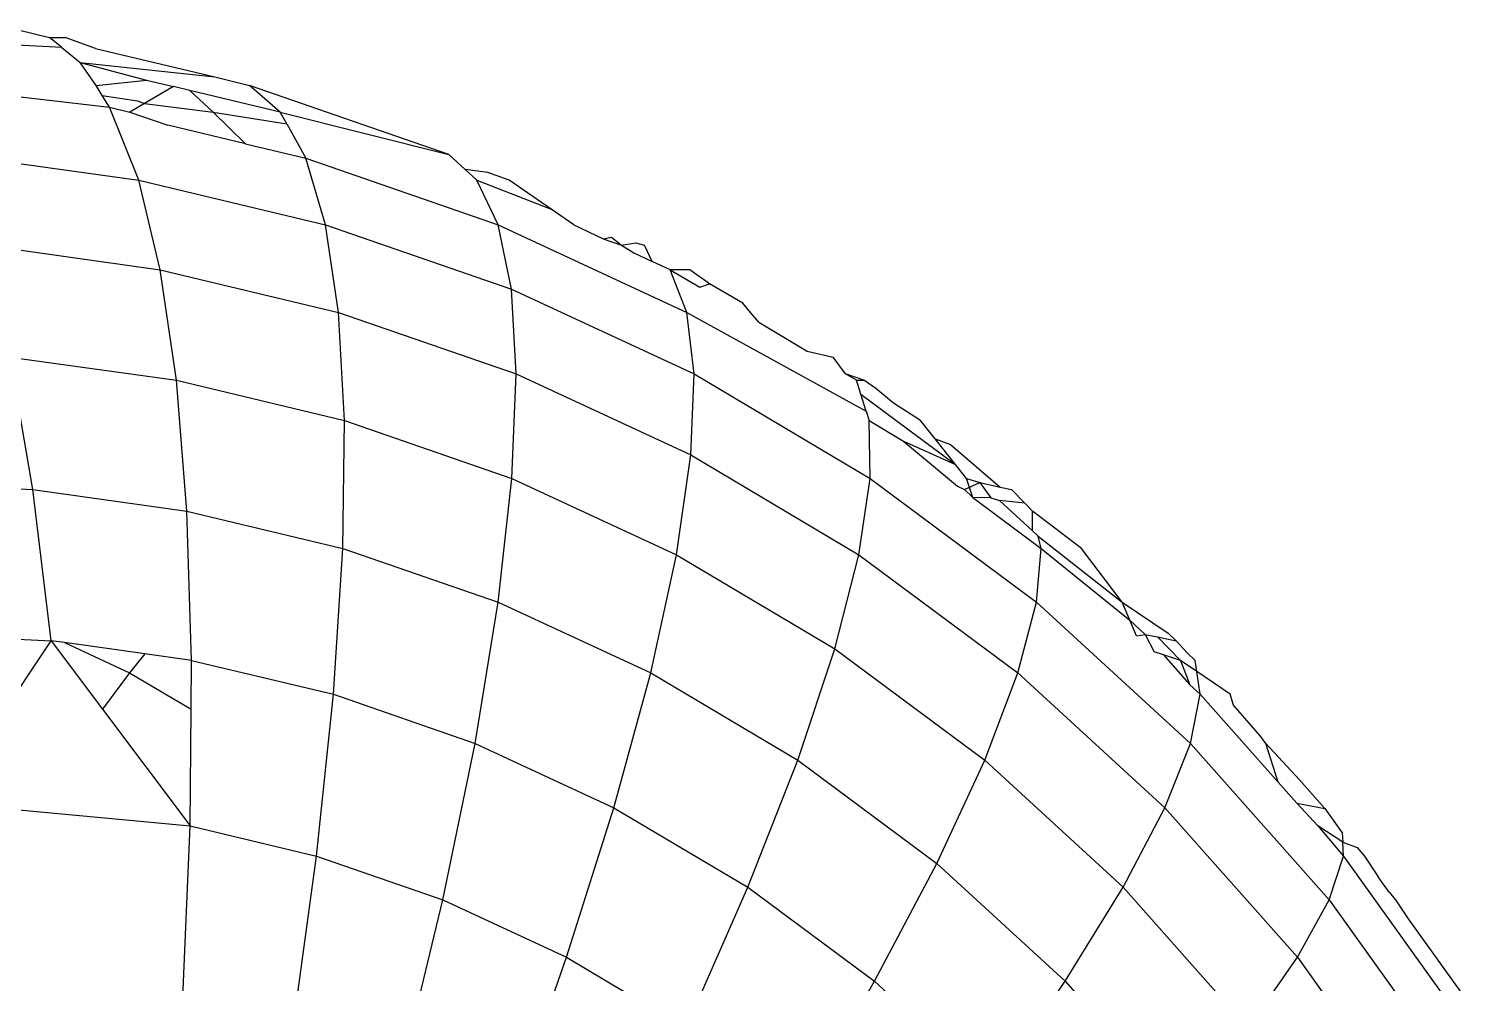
# Model space of a CAD drawing. Header units: millimetres. Extents: x 243 to 2849, y 203 to 3454.
# Drawn here: x 1442.389 to 1447.317, y 1594.767 to 1598.031 of the extents above; entities that cross this region are included whole.
import ezdxf

# ---------------------------------------------------------------- set-up
doc = ezdxf.new("R2010")
doc.units = ezdxf.units.MM

msp = doc.modelspace()

# ---------------------------------------------------------------- linework, layer by layer
for p, q in [((1442.3385, 1598.031), (1442.4175, 1598.0121)), ((1442.5015, 1597.967), (1442.3045, 1597.9776)), ((1442.4175, 1598.0121), (1442.4601, 1598.0011)), ((1442.5015, 1597.967), (1442.4601, 1598.0011)), ((1442.4601, 1598.0011), (1442.5132, 1598.0011)), ((1442.6166, 1597.9637), (1442.5132, 1598.0011)), ((1442.5015, 1597.967), (1442.5641, 1597.9154)), ((1442.6166, 1597.9637), (1443.0249, 1597.8667)), ((1442.6191, 1597.8375), (1442.5641, 1597.9154)), ((1442.5641, 1597.9154), (1443.0249, 1597.8667)), ((1442.5641, 1597.9154), (1442.7909, 1597.8558)), ((1442.0234, 1597.8375), (1442.6653, 1597.7627)), ((1442.6191, 1597.8375), (1442.7909, 1597.8558)), ((1442.6396, 1597.8031), (1442.6191, 1597.8375)), ((1442.8832, 1597.8337), (1442.7848, 1597.7761)), ((1442.7909, 1597.8558), (1442.8832, 1597.8337)), ((1442.9399, 1597.8201), (1442.8832, 1597.8337)), ((1443.0249, 1597.8667), (1443.1437, 1597.8375)), ((1443.2483, 1597.7463), (1443.1437, 1597.8375)), ((1443.8255, 1597.6014), (1443.1437, 1597.8375)), ((1442.6653, 1597.7627), (1442.6396, 1597.8031)), ((1442.6396, 1597.8031), (1442.7607, 1597.785)), ((1442.7848, 1597.7761), (1442.7339, 1597.7463)), ((1442.7607, 1597.785), (1442.7848, 1597.7761)), ((1442.7848, 1597.7761), (1443.0198, 1597.7463)), ((1443.0198, 1597.7463), (1442.9399, 1597.8201)), ((1443.2483, 1597.7463), (1442.9399, 1597.8201)), ((1442.6653, 1597.7627), (1442.7339, 1597.7463)), ((1442.7646, 1597.5132), (1442.6653, 1597.7627)), ((1442.7339, 1597.7463), (1442.8641, 1597.7012)), ((1443.13, 1597.6375), (1443.0198, 1597.7463)), ((1443.0198, 1597.7463), (1443.2708, 1597.7055)), ((1443.2708, 1597.7055), (1443.2483, 1597.7463)), ((1443.2483, 1597.7463), (1443.8255, 1597.6014)), ((1443.13, 1597.6375), (1442.8641, 1597.7012)), ((1443.2708, 1597.7055), (1443.3356, 1597.5883)), ((1443.13, 1597.6375), (1443.3356, 1597.5883)), ((1442.1338, 1597.6014), (1442.7646, 1597.5132)), ((1443.4029, 1597.3604), (1443.3356, 1597.5883)), ((1443.3356, 1597.5883), (1443.9937, 1597.3604)), ((1443.8255, 1597.6014), (1443.8815, 1597.5499)), ((1443.9214, 1597.5132), (1443.8815, 1597.5499)), ((1443.9582, 1597.5399), (1443.8815, 1597.5499)), ((1444.0313, 1597.5132), (1443.9582, 1597.5399)), ((1442.7646, 1597.5132), (1443.4029, 1597.3604)), ((1442.8379, 1597.2071), (1442.7646, 1597.5132)), ((1443.9937, 1597.3604), (1443.9214, 1597.5132)), ((1443.9214, 1597.5132), (1444.1751, 1597.4138)), ((1444.1751, 1597.4138), (1444.0313, 1597.5132)), ((1444.2524, 1597.3604), (1444.1751, 1597.4138)), ((1443.4029, 1597.3604), (1444.0394, 1597.14)), ((1443.4477, 1597.0611), (1443.4029, 1597.3604)), ((1444.0394, 1597.14), (1443.9937, 1597.3604)), ((1443.9937, 1597.3604), (1444.6395, 1597.0611)), ((1444.2524, 1597.3604), (1444.3533, 1597.313)), ((1442.2352, 1597.2914), (1442.8379, 1597.2071)), ((1444.3533, 1597.313), (1444.3811, 1597.3183)), ((1444.3533, 1597.313), (1444.4156, 1597.2914)), ((1444.3811, 1597.3183), (1444.4156, 1597.2914)), ((1444.4156, 1597.2914), (1444.4644, 1597.2985)), ((1444.4156, 1597.2914), (1444.4578, 1597.2646)), ((1444.4644, 1597.2985), (1444.4945, 1597.2914)), ((1444.5206, 1597.2355), (1444.4945, 1597.2914)), ((1444.4578, 1597.2646), (1444.5206, 1597.2355)), ((1444.5819, 1597.2071), (1444.5206, 1597.2355)), ((1442.8934, 1596.8289), (1442.8379, 1597.2071)), ((1442.8379, 1597.2071), (1443.4477, 1597.0611)), ((1444.6395, 1597.0611), (1444.5819, 1597.2071)), ((1444.6489, 1597.2071), (1444.5819, 1597.2071)), ((1444.5819, 1597.2071), (1444.6829, 1597.1471)), ((1444.7168, 1597.1593), (1444.6489, 1597.2071)), ((1444.0558, 1596.8506), (1444.0394, 1597.14)), ((1444.0394, 1597.14), (1444.6639, 1596.8506)), ((1444.6829, 1597.1471), (1444.7168, 1597.1593)), ((1444.83, 1597.0921), (1444.7168, 1597.1593)), ((1444.8563, 1597.0611), (1444.83, 1597.0921)), ((1443.468, 1596.6913), (1443.4477, 1597.0611)), ((1443.4477, 1597.0611), (1444.0558, 1596.8506)), ((1444.6639, 1596.8506), (1444.6395, 1597.0611)), ((1444.6395, 1597.0611), (1445.2521, 1596.7227)), ((1444.8846, 1597.0273), (1444.8563, 1597.0611)), ((1444.8846, 1597.0273), (1445.0507, 1596.9286)), ((1442.4029, 1596.4553), (1442.3256, 1596.9083)), ((1442.3256, 1596.9083), (1442.8934, 1596.8289)), ((1445.0507, 1596.9286), (1445.1394, 1596.9083)), ((1445.1812, 1596.8511), (1445.1394, 1596.9083)), ((1444.041, 1596.4929), (1444.0558, 1596.8506)), ((1444.0558, 1596.8506), (1444.6524, 1596.5741)), ((1444.6524, 1596.5741), (1444.6639, 1596.8506)), ((1444.6639, 1596.8506), (1445.266, 1596.4929)), ((1445.2444, 1596.8289), (1445.1812, 1596.8511)), ((1445.2186, 1596.8289), (1445.1812, 1596.8511)), ((1442.9296, 1596.3816), (1442.8934, 1596.8289)), ((1442.8934, 1596.8289), (1443.468, 1596.6913)), ((1445.2336, 1596.7814), (1445.2186, 1596.8289)), ((1445.2186, 1596.8289), (1445.2444, 1596.8289)), ((1445.2847, 1596.8003), (1445.2444, 1596.8289)), ((1445.3455, 1596.7504), (1445.2847, 1596.8003)), ((1445.2336, 1596.7814), (1445.5572, 1596.5409)), ((1445.2521, 1596.7227), (1445.2336, 1596.7814)), ((1445.4384, 1596.6913), (1445.3455, 1596.7504)), ((1443.4625, 1596.2541), (1443.468, 1596.6913)), ((1443.468, 1596.6913), (1444.041, 1596.4929)), ((1445.2521, 1596.7227), (1445.262, 1596.6913)), ((1445.266, 1596.4929), (1445.262, 1596.6913)), ((1445.262, 1596.6913), (1445.3802, 1596.6209)), ((1445.4878, 1596.6288), (1445.4384, 1596.6913)), ((1445.3802, 1596.6209), (1445.5645, 1596.4665)), ((1445.3802, 1596.6209), (1445.5572, 1596.5409)), ((1445.4878, 1596.6288), (1445.541, 1596.6098)), ((1445.5572, 1596.5409), (1445.4878, 1596.6288)), ((1445.541, 1596.6098), (1445.7099, 1596.4638)), ((1444.6032, 1596.2323), (1444.6524, 1596.5741)), ((1444.6524, 1596.5741), (1445.2276, 1596.2323)), ((1445.5951, 1596.4929), (1445.5572, 1596.5409)), ((1443.994, 1596.07), (1444.041, 1596.4929)), ((1444.041, 1596.4929), (1444.6032, 1596.2323)), ((1445.2276, 1596.2323), (1445.266, 1596.4929)), ((1445.266, 1596.4929), (1445.835, 1596.07)), ((1445.6166, 1596.4278), (1445.5951, 1596.4929)), ((1445.5951, 1596.4929), (1445.6408, 1596.4788)), ((1441.8891, 1596.4788), (1442.4029, 1596.4553)), ((1442.4656, 1595.938), (1442.4029, 1596.4553)), ((1442.4029, 1596.4553), (1442.9296, 1596.3816)), ((1445.5645, 1596.4665), (1445.5887, 1596.4553)), ((1445.5887, 1596.4553), (1445.6408, 1596.4788)), ((1445.5887, 1596.4553), (1445.6166, 1596.4278)), ((1445.6408, 1596.4788), (1445.7099, 1596.4638)), ((1445.6408, 1596.4788), (1445.6783, 1596.4268)), ((1445.7099, 1596.4638), (1445.7489, 1596.4553)), ((1445.7944, 1596.4085), (1445.7489, 1596.4553)), ((1445.6166, 1596.4278), (1445.8504, 1596.2541)), ((1445.6783, 1596.4268), (1445.6166, 1596.4278)), ((1445.6783, 1596.4268), (1445.7076, 1596.4175)), ((1445.7944, 1596.4085), (1445.7076, 1596.4175)), ((1445.7076, 1596.4175), (1445.8209, 1596.3135)), ((1445.8204, 1596.3816), (1445.7944, 1596.4085)), ((1442.9454, 1595.8709), (1442.9296, 1596.3816)), ((1442.9296, 1596.3816), (1443.4625, 1596.2541)), ((1445.8209, 1596.3135), (1445.8204, 1596.3816)), ((1445.9887, 1596.2541), (1445.8204, 1596.3816)), ((1445.8407, 1596.2953), (1445.8209, 1596.3135)), ((1445.8504, 1596.2541), (1445.8407, 1596.2953)), ((1445.8407, 1596.2953), (1446.1272, 1596.07)), ((1443.4308, 1595.7548), (1443.4625, 1596.2541)), ((1443.4625, 1596.2541), (1443.994, 1596.07)), ((1445.835, 1596.07), (1445.8504, 1596.2541)), ((1445.8504, 1596.2541), (1446.1536, 1596.0081)), ((1446.1272, 1596.07), (1445.9887, 1596.2541)), ((1444.5154, 1595.8284), (1444.6032, 1596.2323)), ((1444.6032, 1596.2323), (1445.1452, 1595.9104)), ((1445.1452, 1595.9104), (1445.2276, 1596.2323)), ((1445.2276, 1596.2323), (1445.7712, 1595.8284)), ((1443.9148, 1595.5871), (1443.994, 1596.07)), ((1443.994, 1596.07), (1444.5154, 1595.8284)), ((1445.7712, 1595.8284), (1445.835, 1596.07)), ((1445.835, 1596.07), (1446.3611, 1595.5871)), ((1446.1536, 1596.0081), (1446.1272, 1596.07)), ((1446.1272, 1596.07), (1446.2846, 1595.9635)), ((1446.1761, 1595.9551), (1446.1536, 1596.0081)), ((1446.1536, 1596.0081), (1446.2065, 1595.9595)), ((1441.9976, 1595.9595), (1442.4656, 1595.938)), ((1446.1761, 1595.9551), (1446.2065, 1595.9595)), ((1446.2065, 1595.9595), (1446.2364, 1595.8997)), ((1446.2065, 1595.9595), (1446.2485, 1595.951)), ((1446.2485, 1595.951), (1446.3124, 1595.938)), ((1446.2485, 1595.951), (1446.3273, 1595.8709)), ((1446.2846, 1595.9635), (1446.3124, 1595.938)), ((1442.0955, 1595.3834), (1442.4656, 1595.938)), ((1442.4656, 1595.938), (1442.6411, 1595.7038)), ((1442.5106, 1595.9317), (1442.4656, 1595.938)), ((1442.5106, 1595.9317), (1442.7337, 1595.8284)), ((1442.7856, 1595.8933), (1442.5106, 1595.9317)), ((1445.0182, 1595.5297), (1445.1452, 1595.9104)), ((1445.1452, 1595.9104), (1445.6574, 1595.5297)), ((1446.2683, 1595.8896), (1446.2364, 1595.8997)), ((1446.3124, 1595.938), (1446.3504, 1595.8951)), ((1442.7856, 1595.8933), (1442.7337, 1595.8284)), ((1442.9454, 1595.8709), (1442.7856, 1595.8933)), ((1442.9439, 1595.7035), (1442.9454, 1595.8709)), ((1442.9454, 1595.8709), (1443.4308, 1595.7548)), ((1446.3273, 1595.8709), (1446.2683, 1595.8896)), ((1446.2683, 1595.8896), (1446.3591, 1595.7871)), ((1446.3824, 1595.8333), (1446.3273, 1595.8709)), ((1446.3273, 1595.8709), (1446.3591, 1595.7871)), ((1446.3767, 1595.8709), (1446.3504, 1595.8951)), ((1446.3824, 1595.8333), (1446.3767, 1595.8709)), ((1442.7337, 1595.8284), (1442.6411, 1595.7038)), ((1442.7337, 1595.8284), (1442.9439, 1595.7035)), ((1444.3898, 1595.367), (1444.5154, 1595.8284)), ((1444.5154, 1595.8284), (1445.0182, 1595.5297)), ((1445.6574, 1595.5297), (1445.7712, 1595.8284)), ((1445.7712, 1595.8284), (1446.2738, 1595.367)), ((1446.4972, 1595.7548), (1446.3824, 1595.8333)), ((1446.3943, 1595.7548), (1446.3824, 1595.8333)), ((1443.3729, 1595.2009), (1443.4308, 1595.7548)), ((1443.4308, 1595.7548), (1443.9148, 1595.5871)), ((1446.3591, 1595.7871), (1446.3943, 1595.7548)), ((1446.3611, 1595.5871), (1446.3943, 1595.7548)), ((1446.3943, 1595.7548), (1446.6606, 1595.454)), ((1446.5077, 1595.7175), (1446.4972, 1595.7548)), ((1442.6411, 1595.7038), (1442.9403, 1595.3045)), ((1442.9403, 1595.3045), (1442.9439, 1595.7035)), ((1446.601, 1595.612), (1446.5077, 1595.7175)), ((1446.6192, 1595.5871), (1446.601, 1595.612)), ((1443.8044, 1595.0515), (1443.9148, 1595.5871)), ((1443.9148, 1595.5871), (1444.3898, 1595.367)), ((1446.2738, 1595.367), (1446.3611, 1595.5871)), ((1446.3611, 1595.5871), (1446.8353, 1595.0515)), ((1446.6606, 1595.454), (1446.6192, 1595.5871)), ((1446.6192, 1595.5871), (1446.7336, 1595.4624)), ((1444.8477, 1595.095), (1445.0182, 1595.5297)), ((1445.0182, 1595.5297), (1445.4933, 1595.1766)), ((1445.4933, 1595.1766), (1445.6574, 1595.5297)), ((1445.6574, 1595.5297), (1446.1309, 1595.095)), ((1446.7336, 1595.4624), (1446.8204, 1595.3643)), ((1446.6606, 1595.454), (1446.7244, 1595.382)), ((1442.0955, 1595.3834), (1442.9403, 1595.3045)), ((1444.2278, 1594.8553), (1444.3898, 1595.367)), ((1444.3898, 1595.367), (1444.8477, 1595.095)), ((1446.1309, 1595.095), (1446.2738, 1595.367)), ((1446.2738, 1595.367), (1446.7269, 1594.8553)), ((1446.7244, 1595.382), (1446.8204, 1595.3643)), ((1446.7244, 1595.382), (1446.7963, 1595.3045)), ((1446.8204, 1595.3643), (1446.8797, 1595.2816)), ((1442.9146, 1594.6917), (1442.9403, 1595.3045)), ((1442.9403, 1595.3045), (1443.3729, 1595.2009)), ((1446.8817, 1595.2491), (1446.7963, 1595.3045)), ((1446.7963, 1595.3045), (1446.8847, 1595.2009)), ((1446.8797, 1595.2816), (1446.8817, 1595.2491)), ((1446.8847, 1595.2009), (1446.8817, 1595.2491)), ((1446.8817, 1595.2491), (1446.9314, 1595.2304)), ((1446.9314, 1595.2304), (1446.9558, 1595.2009)), ((1443.2902, 1594.6018), (1443.3729, 1595.2009)), ((1443.3729, 1595.2009), (1443.8044, 1595.0515)), ((1445.2804, 1594.7734), (1445.4933, 1595.1766)), ((1445.4933, 1595.1766), (1445.9325, 1594.7734)), ((1446.8353, 1595.0515), (1446.8847, 1595.2009)), ((1446.8847, 1595.2009), (1447.3141, 1594.6018)), ((1446.9558, 1595.2009), (1447.003, 1595.1304)), ((1447.0403, 1595.0784), (1447.003, 1595.1304)), ((1444.636, 1594.6129), (1444.8477, 1595.095)), ((1444.8477, 1595.095), (1445.2804, 1594.7734)), ((1445.9325, 1594.7734), (1446.1309, 1595.095)), ((1446.1309, 1595.095), (1446.5578, 1594.6129)), ((1447.0403, 1595.0784), (1447.0626, 1595.0515)), ((1443.6648, 1594.4721), (1443.8044, 1595.0515)), ((1443.8044, 1595.0515), (1444.2278, 1594.8553)), ((1446.7269, 1594.8553), (1446.8353, 1595.0515)), ((1446.8353, 1595.0515), (1447.2506, 1594.4721)), ((1447.0626, 1595.0515), (1447.1056, 1594.9873)), ((1447.1056, 1594.9873), (1447.3175, 1594.6917)), ((1444.0324, 1594.3018), (1444.2278, 1594.8553)), ((1444.2278, 1594.8553), (1444.636, 1594.6129)), ((1446.5578, 1594.6129), (1446.7269, 1594.8553)), ((1446.7269, 1594.8553), (1447.1236, 1594.3018)), ((1445.0217, 1594.3262), (1445.2804, 1594.7734)), ((1445.2804, 1594.7734), (1445.6804, 1594.4062)), ((1445.6804, 1594.4062), (1445.9325, 1594.7734)), ((1445.9325, 1594.7734), (1446.3285, 1594.3262))]:
    msp.add_line(p, q)

doc.saveas('drawing.dxf')
